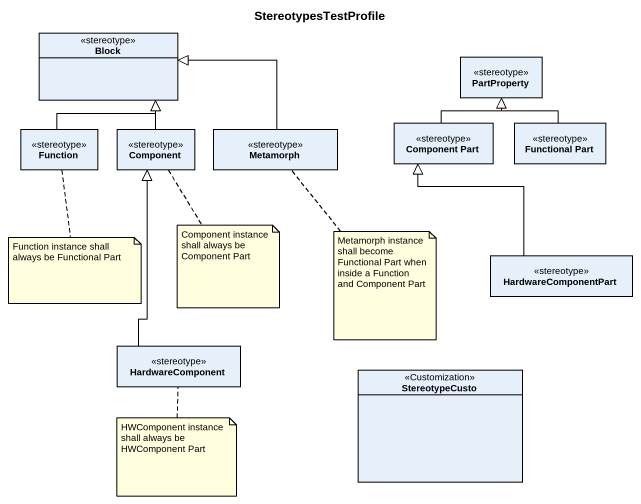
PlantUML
@startuml
title StereotypesTestProfile
hide circle
hide empty members
class Block <<stereotype>>
class PartProperty <<stereotype>>
class Function <<stereotype>>
class "Component" as Component_ <<stereotype>>
class Metamorph <<stereotype>>
class "Component Part" as Component_Part <<stereotype>>
class "Functional Part" as Functional_Part <<stereotype>>
class HardwareComponentPart <<stereotype>>
class HardwareComponent <<stereotype>>
class StereotypeCusto <<Customization>>
Function -up-|> Block
Component_ -up-|> Block
Metamorph -left-|> Block
Component_Part -up-|> PartProperty
Functional_Part -up-|> PartProperty
HardwareComponentPart -up-|> Component_Part
HardwareComponent -up-|> Component_
note bottom of Component_ : Component instance shall always be Component Part
note bottom of Metamorph : Metamorph instance shall become Functional Part when inside a Function and Component Part
note bottom of Function : Function instance shall always be Functional Part
note bottom of HardwareComponent : HWComponent instance shall always be HWComponent Part
@enduml
